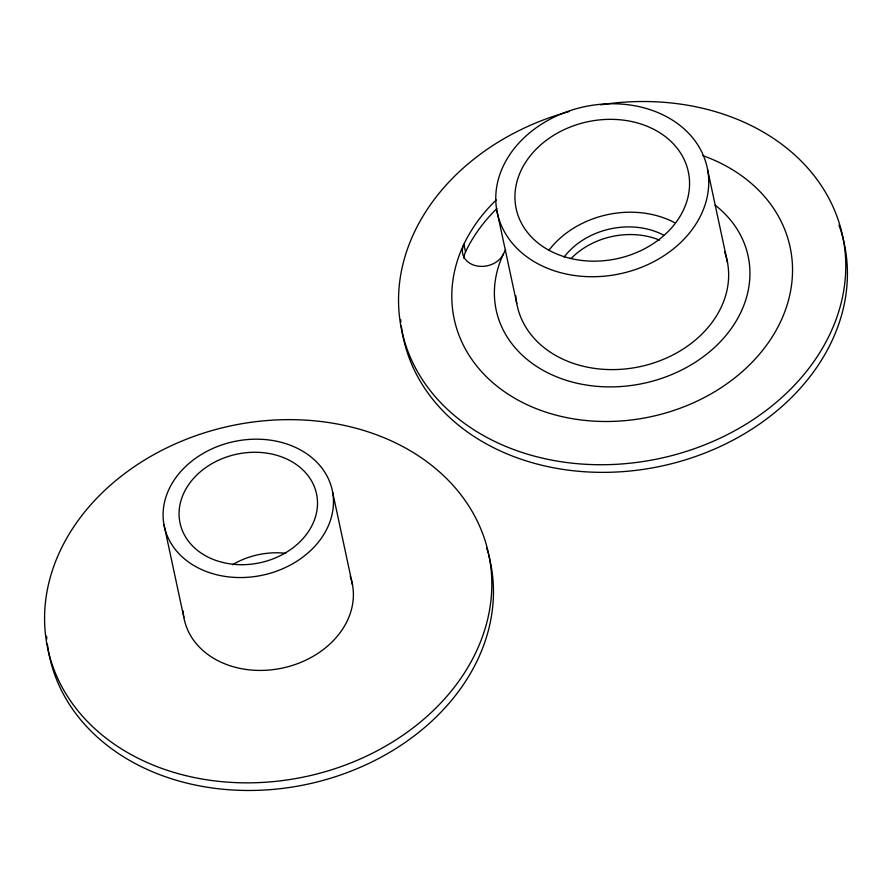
<?xml version="1.0" encoding="UTF-8"?>
<svg xmlns="http://www.w3.org/2000/svg" width="892" height="892" viewBox="0 0 892 892"><rect width="100%" height="100%" fill="white"/><g stroke="black" fill="none" stroke-linecap="round" stroke-linejoin="round"><path stroke-width="1.34" d="M707.635 169.792A107.352 85.398 -12.1 0 1 562.841 273.253A107.352 85.398 -12.1 0 1 536.282 127.712A107.352 85.398 -12.1 0 1 707.635 169.792L727.538 262.672M496.877 210.713L516.78 303.581M464.007 258.602A21.475 17.082 -12.1 0 1 465.524 251.879L463.885 244.252A21.475 17.082 -12.1 0 0 475.782 265.704A21.475 17.082 -12.1 0 0 503.456 253.964M332.593 492.005A85.888 68.316 -12.1 0 1 216.767 574.771A85.888 68.316 -12.1 0 1 195.515 458.332A85.888 68.316 -12.1 0 1 332.593 492.005L352.507 584.873M163.994 524.73L183.897 617.61M838.993 225.13A225.453 179.337 -12.1 0 1 665.622 465.167A225.453 179.337 -12.1 0 1 401.311 325.981M400.876 322.09A225.453 179.337 -12.1 0 1 400.642 319.481M571.148 258.457A69.777 55.505 -12.1 0 1 659.545 240.104M465.524 251.879A171.766 136.643 -12.1 0 1 496.944 208.505M600.539 104.821A225.453 179.337 -12.1 0 1 829.906 334.143A225.453 179.337 -12.1 0 1 453.404 414.668A225.453 179.337 -12.1 0 1 569.074 111.556M724.639 251.879A107.352 85.398 -12.1 0 1 641.616 366.289A107.352 85.398 -12.1 0 1 516.122 299.154M516.011 298.04A107.352 85.398 -12.1 0 1 515.821 295.81M564.09 257.108A69.777 55.505 -12.1 0 1 663.548 235.098M488.548 554.467A225.453 179.337 -12.1 0 1 304.44 784.848A225.453 179.337 -12.1 0 1 47.354 644.102M46.797 638.906A225.453 179.337 -12.1 0 1 46.585 636.297M486.709 548.201A225.453 179.337 -12.1 0 1 488.203 553.207M350.177 576.243A85.888 68.316 -12.1 0 1 283.901 667.74A85.888 68.316 -12.1 0 1 183.395 614.287M183.273 613.172A85.888 68.316 -12.1 0 1 183.105 610.942M232.489 564.736A69.777 55.505 -12.1 0 1 285.741 553.308M702.896 155.643A171.766 136.643 -12.1 0 1 765.102 347.155A171.766 136.643 -12.1 0 1 518.062 400.14A171.766 136.643 -12.1 0 1 496.242 199.964M548.903 250.306A88.029 70.022 -12.1 0 1 674.374 222.543M715.194 205.182A128.827 102.48 -12.1 0 1 721.16 340.878A128.827 102.48 -12.1 0 1 554.969 376.145A128.827 102.48 -12.1 0 1 505.63 249.649M569.932 258.312A88.029 70.022 -12.1 0 0 688.657 173.483A88.029 70.022 -12.1 0 0 548.156 138.974A88.029 70.022 -12.1 0 0 569.932 258.312M185.436 775.538A225.453 179.337 -12.1 0 0 489.496 558.28A225.453 179.337 -12.1 0 0 129.674 469.906A225.453 179.337 -12.1 0 0 185.436 775.538M222.677 562.439A69.777 55.505 -12.1 0 0 316.783 495.194A69.777 55.505 -12.1 0 0 205.416 467.832A69.777 55.505 -12.1 0 0 222.677 562.439"/></g></svg>
